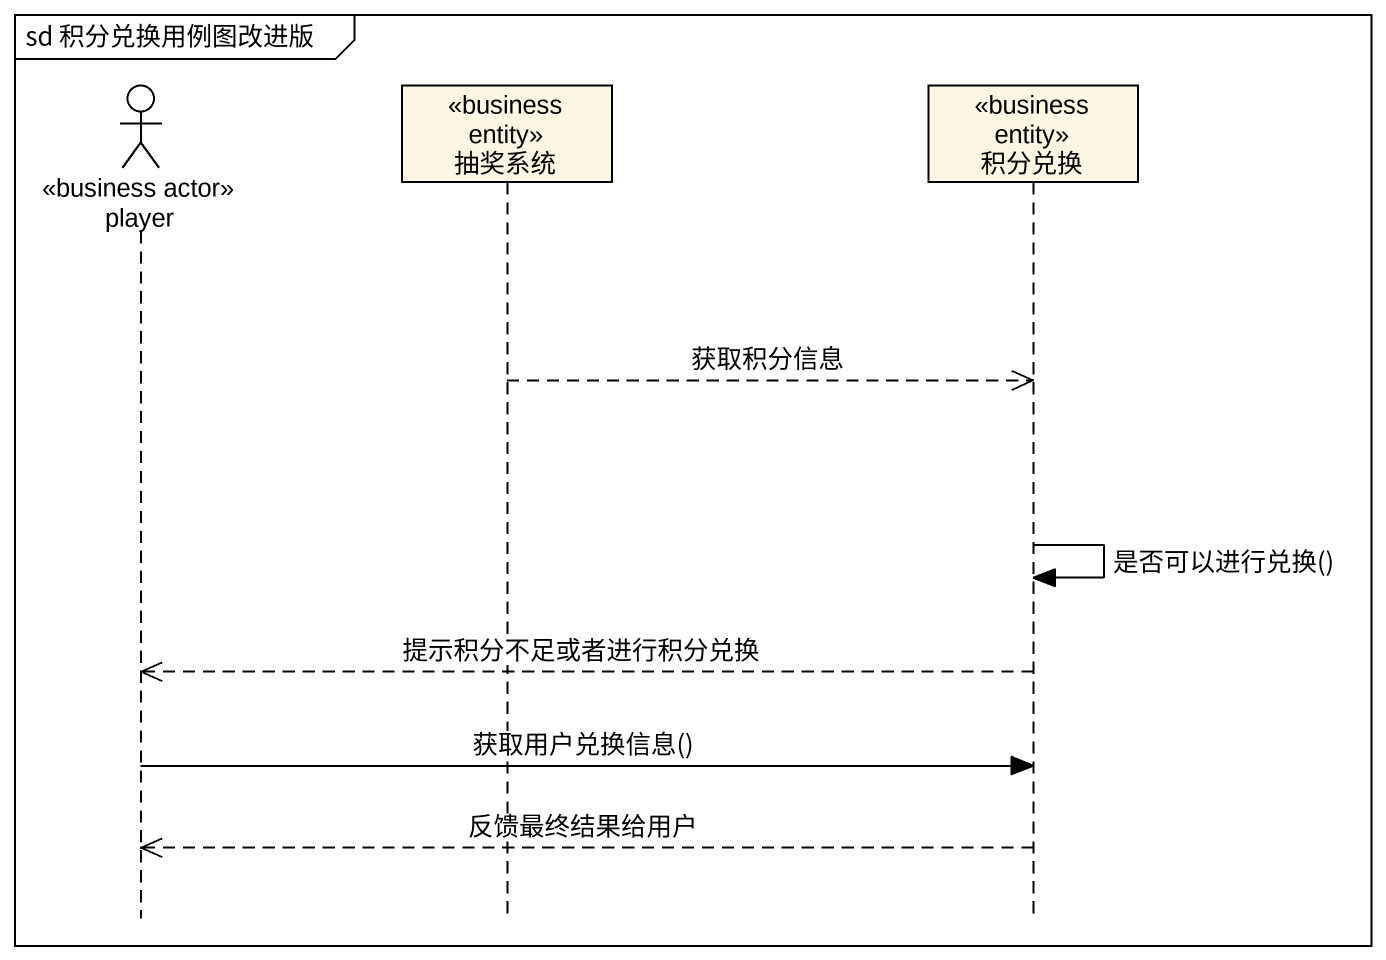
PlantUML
@startuml
mainframe sd 积分兑换用例图改进版
hide footbox
actor player <<business actor>>
participant 抽奖系统 <<business entity>>
participant 积分兑换 <<business entity>>

抽奖系统 -->> 积分兑换 : 获取积分信息
积分兑换 -> 积分兑换 : 是否可以进行兑换()
积分兑换 -->> player : 提示积分不足或者进行积分兑换
player -> 积分兑换 : 获取用户兑换信息()
积分兑换 -->> player : 反馈最终结果给用户
@enduml
